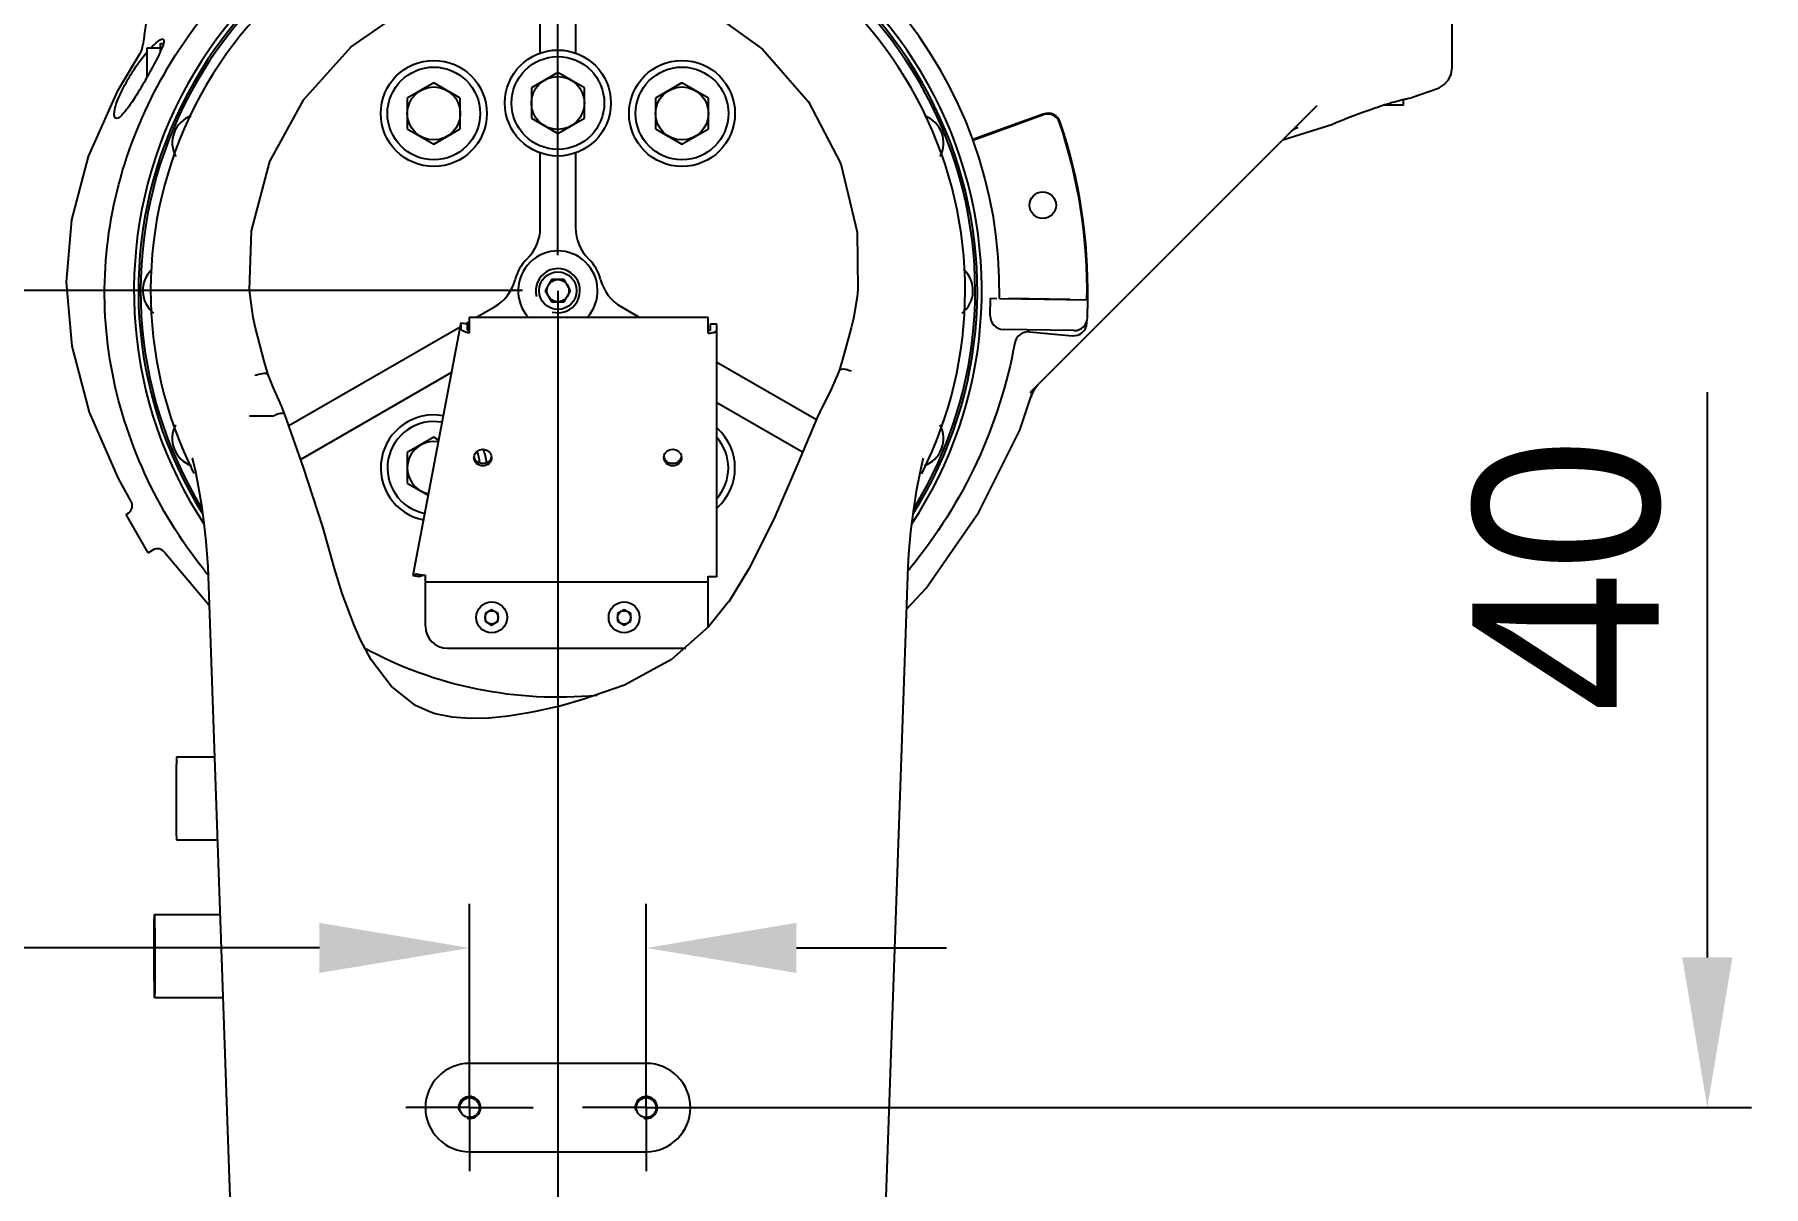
# Model space of a CAD drawing. Header units: millimetres. Extents: x 7426 to 8737, y 124 to 421.
# Drawn here: x 8011.82 to 8031.4, y 291.41 to 304.45 of the extents above; entities that cross this region are included whole.
import ezdxf

# ---------------------------------------------------------------- set-up
doc = ezdxf.new("R2010")
doc.units = ezdxf.units.MM
doc.linetypes.add('CENTER', pattern=[0.6, 0.375, -0.075, 0.075, -0.075])
for name, color, linetype in [('中心线', 7, 'Continuous'), ('外形图', 7, 'Continuous'), ('尺寸标注', 7, 'Continuous')]:
    doc.layers.add(name, color=color, linetype=linetype)
doc.styles.add('微软雅黑', font='msyh.ttc')
doc.dimstyles.new('尺寸标注_1_20比例', dxfattribs={"dimtxt": 2.1, "dimasz": 1.7, "dimexe": 0.5, "dimexo": 0.4, "dimgap": 0.5, "dimtad": 1, "dimdec": 1, "dimlfac": 20, "dimdsep": 46, "dimtxsty": '微软雅黑', "dimcen": 0.09, "dimadec": 0, "dimazin": 0, "dimtp": 0.01, "dimtm": 0.01, "dimtfac": 1, "dimtdec": 1, "dimtofl": 0, "dimtmove": 0, "dimatfit": 3, "dimfxl": 1, "dimtolj": 1, "dimarcsym": 0})

# ---------------------------------------------------------------- blocks, each defined once
blk = doc.blocks.new('*D1248')
at = {"layer": 'Defpoints', "color": 0}
for p in [(8055.75, 317.27), (8055.75, 308.549), (8017.75, 301.549)]:
    blk.add_point(p, dxfattribs=at)
at = {"layer": '尺寸标注', "color": 0, "linetype": 'Continuous', "lineweight": -2}
for p, q in [((8017.75, 301.949), (8017.75, 317.77)), ((8055.75, 308.949), (8055.75, 317.77)), ((8019.45, 317.27), (8054.05, 317.27))]:
    blk.add_line(p, q, dxfattribs=at)
at = {"layer": '尺寸标注', "color": 0}
for points in [[(8019.45, 317.554), (8019.45, 316.987), (8017.75, 317.27)], [(8054.05, 316.987), (8054.05, 317.554), (8055.75, 317.27)]]:
    blk.add_solid(points, dxfattribs=at)
at = {"layer": '尺寸标注', "color": 0, "insert": (8038.308, 319.941), "char_height": 2.1, "attachment_point": 2, "style": '微软雅黑'}
blk.add_mtext('\\A1;\\A1;760', dxfattribs=at)
blk = doc.blocks.new('*D1249')
at = {"layer": 'Defpoints', "color": 0}
for p in [(7980.399, 314.299), (8024.75, 314.299), (7999.58, 234.548)]:
    blk.add_point(p, dxfattribs=at)
at = {"layer": '尺寸标注', "color": 0, "linetype": 'Continuous', "lineweight": -2}
for p, q in [((8024.35, 314.299), (7979.899, 314.299)), ((7980.399, 236.248), (7980.399, 312.599)), ((7999.18, 234.548), (7979.899, 234.548))]:
    blk.add_line(p, q, dxfattribs=at)
at = {"layer": '尺寸标注', "color": 0}
for points in [[(7980.682, 312.599), (7980.116, 312.599), (7980.399, 314.299)], [(7980.116, 236.248), (7980.682, 236.248), (7980.399, 234.548)]]:
    blk.add_solid(points, dxfattribs=at)
at = {"layer": '尺寸标注', "color": 0, "insert": (7977.716, 274.422), "char_height": 2.1, "attachment_point": 2, "rotation": 90, "style": '微软雅黑'}
blk.add_mtext('\\A1;\\A1;1595', dxfattribs=at)
blk = doc.blocks.new('*D1250')
at = {"layer": 'Defpoints', "color": 0}
for p in [(8017.75, 308.549), (7989.649, 301.549), (8017.75, 301.549)]:
    blk.add_point(p, dxfattribs=at)
at = {"layer": '尺寸标注', "color": 0, "linetype": 'Continuous', "lineweight": -2}
for p, q in [((8017.35, 308.549), (7989.149, 308.549)), ((7989.649, 306.849), (7989.649, 303.249)), ((8017.35, 301.549), (7989.149, 301.549))]:
    blk.add_line(p, q, dxfattribs=at)
at = {"layer": '尺寸标注', "color": 0}
for points in [[(7989.932, 306.849), (7989.365, 306.849), (7989.649, 308.549)], [(7989.365, 303.249), (7989.932, 303.249), (7989.649, 301.549)]]:
    blk.add_solid(points, dxfattribs=at)
at = {"layer": '尺寸标注', "color": 0, "insert": (7986.967, 304.123), "char_height": 2.1, "attachment_point": 2, "rotation": 90, "style": '微软雅黑'}
blk.add_mtext('\\A1;\\A1;140', dxfattribs=at)
blk = doc.blocks.new('*D1251')
at = {"layer": 'Defpoints', "color": 0}
for p in [(8017.75, 301.549), (7989.645, 259.548), (8018.787, 259.548)]:
    blk.add_point(p, dxfattribs=at)
at = {"layer": '尺寸标注', "color": 0, "linetype": 'Continuous', "lineweight": -2}
for p, q in [((8017.35, 301.549), (7989.145, 301.549)), ((7989.645, 299.849), (7989.645, 261.248)), ((8018.387, 259.548), (7989.145, 259.548))]:
    blk.add_line(p, q, dxfattribs=at)
at = {"layer": '尺寸标注', "color": 0}
for points in [[(7989.928, 299.849), (7989.361, 299.849), (7989.645, 301.549)], [(7989.361, 261.248), (7989.928, 261.248), (7989.645, 259.548)]]:
    blk.add_solid(points, dxfattribs=at)
at = {"layer": '尺寸标注', "color": 0, "insert": (7986.974, 280.548), "char_height": 2.1, "attachment_point": 2, "rotation": 90, "style": '微软雅黑'}
blk.add_mtext('\\A1;\\A1;840', dxfattribs=at)
blk = doc.blocks.new('*D1256')
at = {"layer": 'Defpoints', "color": 0}
for p in [(8018.75, 294.106), (8016.75, 292.298), (8018.75, 292.298)]:
    blk.add_point(p, dxfattribs=at)
at = {"layer": '尺寸标注', "color": 0, "linetype": 'Continuous', "lineweight": -2}
for p, q in [((8016.75, 292.698), (8016.75, 294.606)), ((8018.75, 292.698), (8018.75, 294.606)), ((8015.05, 294.106), (8005.889, 294.106)), ((8020.45, 294.106), (8022.15, 294.106))]:
    blk.add_line(p, q, dxfattribs=at)
at = {"layer": '尺寸标注', "color": 0}
for points in [[(8015.05, 293.823), (8015.05, 294.39), (8016.75, 294.106)], [(8020.45, 294.39), (8020.45, 293.823), (8018.75, 294.106)]]:
    blk.add_solid(points, dxfattribs=at)
at = {"layer": '尺寸标注', "color": 0, "insert": (8007.946, 295.692), "char_height": 2.1, "attachment_point": 5, "style": '微软雅黑'}
blk.add_mtext('\\A1;\\A1;40', dxfattribs=at)
blk = doc.blocks.new('*D1257')
at = {"layer": 'Defpoints', "color": 0}
for p in [(8018.75, 292.298), (8018.75, 290.298), (8030.765, 290.298)]:
    blk.add_point(p, dxfattribs=at)
at = {"layer": '尺寸标注', "color": 0, "linetype": 'Continuous', "lineweight": -2}
for p, q in [((8030.765, 293.998), (8030.765, 300.4)), ((8019.15, 292.298), (8031.265, 292.298)), ((8019.15, 290.298), (8031.265, 290.298)), ((8030.765, 288.598), (8030.765, 286.898))]:
    blk.add_line(p, q, dxfattribs=at)
at = {"layer": '尺寸标注', "color": 0}
for points in [[(8030.481, 293.998), (8031.048, 293.998), (8030.765, 292.298)], [(8031.048, 288.598), (8030.481, 288.598), (8030.765, 290.298)]]:
    blk.add_solid(points, dxfattribs=at)
at = {"layer": '尺寸标注', "color": 0, "insert": (8029.18, 298.343), "char_height": 2.1, "attachment_point": 5, "rotation": 90, "style": '微软雅黑'}
blk.add_mtext('\\A1;\\A1;40', dxfattribs=at)

msp = doc.modelspace()

# ---------------------------------------------------------------- linework, layer by layer
at = {"layer": '中心线', "color": 0, "linetype": 'CENTER', "ltscale": 30}
msp.add_line((8017.7497, 301.5486), (8017.7497, 259.548), dxfattribs=at)
at = {"layer": '外形图', "color": 0, "linetype": 'Continuous'}
for p, q in [((8027.8749, 304.0741), (8027.8749, 313.9487)), ((8017.5497, 304.2393), (8017.5497, 305.085)), ((8017.9498, 305.0836), (8017.9498, 304.2393)), ((8013.0997, 303.9698), (8013.0997, 304.2986)), ((8013.0997, 304.2986), (8013.2497, 304.2986)), ((8013.2497, 304.257), (8013.2497, 304.3486)), ((8013.2497, 304.3486), (8013.2842, 304.3486)), ((8017.7497, 304.02), (8017.4497, 303.8468)), ((8018.0498, 303.8468), (8017.7497, 304.02)), ((8013.0907, 303.9536), (8013.0879, 303.9486)), ((8016.3445, 303.9019), (8016.0445, 303.7287)), ((8016.6445, 303.7287), (8016.3445, 303.9019)), ((8017.4497, 303.8468), (8017.4497, 303.5004)), ((8018.0498, 303.5004), (8018.0498, 303.8468)), ((8019.155, 303.9019), (8018.855, 303.7287)), ((8019.455, 303.7287), (8019.155, 303.9019)), ((8027.4249, 303.738), (8027.7093, 303.8388)), ((8016.0445, 303.7287), (8016.0445, 303.3823)), ((8016.6445, 303.3823), (8016.6445, 303.7287)), ((8018.855, 303.7287), (8018.855, 303.3823)), ((8019.455, 303.3823), (8019.455, 303.7287)), ((8023.0973, 300.3961), (8026.3453, 303.644)), ((8027.3249, 303.6486), (8027.1015, 303.6486)), ((8027.3249, 303.6486), (8027.3249, 303.7127)), ((8017.4497, 303.5004), (8017.7497, 303.3272)), ((8017.7497, 303.3272), (8018.0498, 303.5004)), ((8023.2452, 303.5488), (8022.4483, 303.2587)), ((8023.2481, 303.5407), (8022.4512, 303.2506)), ((8025.9711, 303.2613), (8026.5249, 303.4354)), ((8016.0445, 303.3823), (8016.3445, 303.2091)), ((8016.3445, 303.2091), (8016.6445, 303.3823)), ((8018.855, 303.3823), (8019.155, 303.2091)), ((8019.155, 303.2091), (8019.455, 303.3823)), ((8025.959, 303.2578), (8025.9711, 303.2613)), ((8026.1157, 303.3928), (8026.1308, 303.3981)), ((8026.1308, 303.3981), (8026.1304, 303.398)), ((8017.5497, 302.2627), (8017.5497, 303.1079)), ((8017.9498, 303.1079), (8017.9498, 302.2627)), ((8017.6776, 301.6736), (8017.6054, 301.5486)), ((8017.8219, 301.6736), (8017.6776, 301.6736)), ((8017.8941, 301.5486), (8017.8219, 301.6736)), ((8014.2577, 301.559), (8014.2577, 301.5592)), ((8017.6054, 301.5486), (8017.6776, 301.4236)), ((8017.8219, 301.4236), (8017.8941, 301.5486)), ((8021.1477, 301.5603), (8021.1477, 301.5604)), ((8016.8293, 301.2481), (8017.0313, 301.3647)), ((8017.6776, 301.4236), (8017.8219, 301.4236)), ((8018.4682, 301.3647), (8018.6702, 301.2481)), ((8022.6456, 301.2631), (8022.6491, 301.4631)), ((8022.6491, 301.4631), (8022.7205, 301.4618)), ((8022.7491, 301.4613), (8023.7489, 301.4439)), ((8023.5489, 301.4473), (8022.849, 301.4596)), ((8023.7454, 301.2439), (8023.7489, 301.4439)), ((8014.3269, 301.1247), (8014.3006, 301.2467)), ((8014.7027, 300.0203), (8016.6424, 301.1402)), ((8016.6512, 301.1864), (8016.1085, 298.3245)), ((8016.6512, 301.1864), (8016.6512, 301.118)), ((8016.6512, 301.1864), (8016.7251, 301.1745)), ((8016.7069, 301.1774), (8016.7482, 301.2013)), ((8016.7251, 301.1061), (8016.7251, 301.1745)), ((8016.7497, 301.0679), (8016.7497, 301.2481)), ((8016.7497, 301.2481), (8019.4498, 301.2481)), ((8019.4498, 301.0679), (8019.4498, 301.2481)), ((8019.4748, 301.1705), (8019.4748, 301.1021)), ((8019.5498, 301.1705), (8019.4748, 301.1705)), ((8019.5498, 298.3146), (8019.5498, 301.1705)), ((8021.0951, 301.2329), (8021.0697, 301.1261)), ((8023.5928, 301.0965), (8022.7929, 301.1105)), ((8023.0914, 301.0812), (8023.5756, 301.0389)), ((8014.469, 300.5952), (8014.4241, 300.7508)), ((8019.5498, 300.7403), (8020.6772, 300.0893)), ((8020.9723, 300.7699), (8020.935, 300.6427)), ((8014.502, 300.5128), (8014.4687, 300.596)), ((8014.502, 300.5127), (8014.502, 300.5128)), ((8014.5269, 300.4545), (8014.502, 300.5127)), ((8016.5441, 300.6215), (8014.8375, 299.6363)), ((8023.2065, 300.5052), (8023.2112, 300.51)), ((8014.6183, 300.2428), (8014.5269, 300.4545)), ((8020.8288, 300.3991), (8020.7437, 300.2293)), ((8020.8495, 300.4425), (8020.8289, 300.3991)), ((8022.9806, 299.9709), (8023.1342, 300.4329)), ((8023.109, 300.3457), (8023.107, 300.3399)), ((8023.1089, 300.3456), (8023.111, 300.3514)), ((8023.1171, 300.3674), (8023.1194, 300.373)), ((8023.1194, 300.373), (8023.1219, 300.3788)), ((8023.1219, 300.3788), (8023.1245, 300.3847)), ((8014.5132, 300.1295), (8014.2593, 300.1295)), ((8014.6581, 300.1472), (8014.6183, 300.2428)), ((8014.6582, 300.1468), (8014.6581, 300.1472)), ((8020.5195, 299.7185), (8019.5498, 300.2784)), ((8020.7208, 300.1839), (8020.6907, 300.121)), ((8020.6907, 300.121), (8020.6907, 300.1209)), ((8020.7437, 300.2293), (8020.7207, 300.1839)), ((8016.3445, 299.888), (8016.0445, 299.7148)), ((8016.0445, 299.7148), (8016.0445, 299.3684)), ((8016.399, 299.8566), (8016.3445, 299.888)), ((8016.0445, 299.3684), (8016.2806, 299.2321)), ((8012.8615, 299.015), (8012.892, 299.0326)), ((8013.1115, 298.582), (8012.8615, 299.015)), ((8013.1115, 298.582), (8013.1785, 298.6207)), ((8013.2966, 298.5863), (8013.8002, 297.9881)), ((8016.1085, 298.3245), (8016.1443, 298.3413)), ((8019.9109, 298.3998), (8019.6835, 298.0262)), ((8016.1085, 298.3245), (8016.1824, 298.3125)), ((8016.1824, 298.3125), (8016.2153, 298.328)), ((8016.2497, 297.7488), (8016.2497, 298.3287)), ((8019.4498, 298.2488), (8016.2497, 298.2488)), ((8019.4498, 297.7488), (8019.4498, 298.3146)), ((8015.5142, 297.5963), (8015.4412, 297.7598)), ((8016.9997, 297.9354), (8016.9247, 297.8921)), ((8016.9247, 297.8921), (8016.9247, 297.8055)), ((8016.9247, 297.8055), (8016.9997, 297.7622)), ((8017.0747, 297.8921), (8016.9997, 297.9354)), ((8016.9997, 297.7622), (8017.0747, 297.8055)), ((8017.0747, 297.8055), (8017.0747, 297.8921)), ((8018.4998, 297.9354), (8018.4248, 297.8921)), ((8018.4248, 297.8921), (8018.4248, 297.8055)), ((8018.4248, 297.8055), (8018.4998, 297.7622)), ((8018.5748, 297.8921), (8018.4998, 297.9354)), ((8018.4998, 297.7622), (8018.5748, 297.8055)), ((8018.5748, 297.8055), (8018.5748, 297.8921)), ((8015.5142, 297.5963), (8015.5142, 297.5962)), ((8016.4997, 297.4988), (8019.1998, 297.4988)), ((8018.5034, 297.0811), (8018.0316, 296.9175)), ((8016.3076, 296.7755), (8016.1384, 296.8515)), ((8016.3611, 296.7584), (8016.3077, 296.7755)), ((8017.4944, 296.7831), (8017.4182, 296.768)), ((8017.6844, 296.8238), (8017.4944, 296.7831)), ((8017.7172, 296.831), (8017.6844, 296.8238)), ((8017.7447, 296.8372), (8017.7174, 296.8311)), ((8017.8123, 296.8556), (8017.7447, 296.8372)), ((8017.7526, 296.8255), (8017.7451, 296.8373)), ((8017.7498, 296.8248), (8017.7498, 296.7266)), ((8018.0073, 296.9104), (8017.8123, 296.8556)), ((8018.0317, 296.9175), (8018.0073, 296.9104)), ((8013.4325, 296.2685), (8013.8602, 296.2685)), ((8013.4325, 295.3285), (8013.8931, 295.3285)), ((8013.1823, 294.4835), (8013.9226, 294.4835)), ((8013.1823, 293.5435), (8013.9554, 293.5435)), ((8018.7498, 292.7985), (8016.7497, 292.7985)), ((8016.7497, 291.7984), (8018.7498, 291.7984))]:
    msp.add_line(p, q, dxfattribs=at)
at = {"layer": '外形图', "color": 0}
for p, q in [((8016.7497, 292.2985), (8016.7497, 293.0192)), ((8018.7498, 292.2985), (8018.7498, 293.0192)), ((8016.7497, 292.2985), (8016.029, 292.2985)), ((8016.7497, 292.2985), (8016.7497, 291.5777)), ((8016.7497, 292.2985), (8017.4705, 292.2985)), ((8018.7498, 292.2985), (8018.029, 292.2985)), ((8018.7498, 292.2985), (8018.7498, 291.5777)), ((8018.7498, 292.2985), (8019.4705, 292.2985))]:
    msp.add_line(p, q, dxfattribs=at)
at = {"layer": '外形图', "color": 0, "linetype": 'Continuous'}
for points in [[(8014.2572, 301.5586), (8014.2815, 302.2274), (8014.4891, 303.0096), (8014.8735, 303.7144), (8015.4101, 304.3091), (8016.0699, 304.7657), (8016.8208, 305.0619), (8017.4704, 305.1718)], [(8018.0183, 305.1697), (8018.6765, 305.0521), (8019.4197, 304.7483), (8020.0677, 304.285), (8020.5876, 303.6867), (8020.9516, 302.9835), (8021.1378, 302.21), (8021.1477, 301.5604)], [(8013.0119, 304.2265), (8012.759, 303.8051), (8012.4301, 303.0673), (8012.2417, 302.3513), (8012.1803, 301.6455), (8012.2453, 300.9198), (8012.4437, 300.1726), (8012.7721, 299.4216), (8012.9159, 299.1627)], [(8027.7093, 303.8388), (8027.7272, 303.846), (8027.7853, 303.8824), (8027.8324, 303.9347), (8027.8637, 304.0003), (8027.8749, 304.0741)], [(8026.0525, 303.3513), (8026.0667, 303.3641), (8026.083, 303.3761), (8026.0994, 303.3855), (8026.1157, 303.3928)], [(8014.3006, 301.2467), (8014.2637, 301.4952), (8014.2577, 301.559)], [(8021.1472, 301.5608), (8021.1377, 301.479), (8021.0951, 301.2329)], [(8014.4241, 300.7508), (8014.3513, 301.0251), (8014.3269, 301.1247)], [(8021.0697, 301.1261), (8021.044, 301.0279), (8020.9723, 300.7699)], [(8020.9353, 300.6436), (8020.9242, 300.6155), (8020.8495, 300.4425)], [(8023.1622, 300.4512), (8023.1674, 300.4586), (8023.173, 300.4661), (8023.1789, 300.4737), (8023.1852, 300.4815), (8023.1919, 300.4893), (8023.199, 300.4972), (8023.2065, 300.5052)], [(8023.111, 300.3514), (8023.1128, 300.3565), (8023.1149, 300.3619), (8023.1171, 300.3674)], [(8023.1245, 300.3847), (8023.1273, 300.3907), (8023.1302, 300.3968)], [(8023.1302, 300.3968), (8023.1334, 300.403), (8023.1367, 300.4094), (8023.1403, 300.416)], [(8023.1403, 300.416), (8023.1441, 300.4227), (8023.1482, 300.4296), (8023.1526, 300.4367)], [(8023.1526, 300.4367), (8023.1572, 300.4439), (8023.1622, 300.4512)], [(8015.221, 298.4033), (8015.0883, 298.8729), (8014.8686, 299.5477), (8014.6582, 300.1468)], [(8020.6907, 300.1209), (8020.4658, 299.5921), (8020.1949, 298.9623), (8019.9109, 298.3998)], [(8021.6977, 297.9417), (8021.9206, 298.1812), (8022.5161, 299.0391), (8022.9806, 299.9709)], [(8013.6244, 299.6078), (8013.6109, 299.6472), (8013.6136, 299.6361), (8013.641, 299.5211), (8013.6784, 299.3339), (8013.714, 299.1211), (8013.7426, 298.9156), (8013.7649, 298.7128), (8013.7797, 298.5197), (8013.785, 298.4248)], [(8021.7145, 298.4244), (8021.7227, 298.5653), (8021.746, 298.8235), (8021.7785, 299.0744), (8021.8151, 299.3007), (8021.8511, 299.4867), (8021.8797, 299.6121), (8021.8902, 299.6518)], [(8013.7849, 298.4265), (8014.0834, 289.8757), (8014.0687, 281.1062), (8013.7371, 272.3838), (8013.1179, 263.9757)], [(8015.4412, 297.7598), (8015.3073, 298.1199), (8015.2208, 298.4046)], [(8022.3815, 263.9769), (8021.7624, 272.3833), (8021.4308, 281.1065), (8021.4161, 289.8768), (8021.7146, 298.4266)], [(8019.6834, 298.0261), (8019.4569, 297.742), (8019.0358, 297.3722), (8018.5034, 297.0811)], [(8016.1384, 296.8515), (8015.8616, 297.0692), (8015.6367, 297.3683), (8015.5142, 297.5962)], [(8017.4182, 296.768), (8017.1891, 296.7311), (8016.9668, 296.7097), (8016.7537, 296.7055), (8016.552, 296.7203), (8016.3611, 296.7584)]]:
    msp.add_lwpolyline(points, dxfattribs=at)
for centre, radius in [((8017.7497, 303.6736), 0.6), ((8016.3445, 303.5555), 0.6), ((8016.3445, 303.5555), 0.525), ((8017.7497, 303.6736), 0.525), ((8019.155, 303.5555), 0.6), ((8019.155, 303.5555), 0.525), ((8016.3445, 303.5555), 0.3), ((8017.7497, 303.6736), 0.3), ((8019.155, 303.5555), 0.3), ((8023.2401, 302.5167), 0.15), ((8017.7497, 301.5486), 0.2125), ((8017.7497, 301.5486), 0.125), ((8016.9997, 297.8488), 0.175), ((8018.4998, 297.8488), 0.175), ((8016.9997, 297.8488), 0.075), ((8018.4998, 297.8488), 0.075), ((8016.7497, 292.2985), 0.1125), ((8018.7498, 292.2985), 0.1125)]:
    msp.add_circle(centre, radius, dxfattribs=at)
for centre, radius, start, end in [((8017.7497, 301.5486), 5.0001, 359, 81.36363), ((8017.7497, 301.5486), 4.8001, 99.08584, 213.39385), ((8017.7497, 301.5486), 4.7501, 99.15871, 212.04565), ((8017.7497, 301.5486), 4.7251, 99.26819, 211.44089), ((8017.7497, 301.5486), 4.7501, 327.95227, 80.84129), ((8017.7497, 301.5486), 4.8001, 326.62591, 80.91416), ((8017.7497, 301.5486), 4.7251, 328.5436, 80.73278), ((8017.7497, 301.5486), 4.6118, 99.31628, 206.69211), ((8017.7497, 301.5486), 4.6118, 333.2877, 79.71098), ((8058.2814, 298.3211), 45.628, 171.72407, 172.43103), ((8012.149, 304.7549), 1.2085, 335.74185, 336.59606), ((8013.055, 304.4081), 0.2376, 344.40626, 345.92248), ((8007.1181, 307.3539), 6.8728, 330.34642, 330.50166), ((8028.7119, 298.4458), 5.4467, 107.18496, 107.71587), ((8028.7144, 298.4379), 5.455, 107.00761, 107.18568), ((8028.6616, 298.6121), 5.273, 104.64885, 107.01235), ((8013.7077, 303.2228), 0.325, 110.00907, 208.79575), ((8021.7918, 303.2228), 0.325, 331.20425, 69.99092), ((8023.2965, 303.4078), 0.15, 18.53072, 110), ((8023.2965, 303.4078), 0.1414, 18.53072, 110), ((8017.7497, 301.5486), 5.9915, 359, 18.53072), ((8017.7497, 301.5486), 6.0001, 358.99238, 18.53072), ((8017.0497, 302.2627), 0.5, 314.427, 0), ((8018.4498, 302.2627), 0.5, 180, 225.573), ((8017.7497, 301.5486), 0.5, 134.427, 165.573), ((8017.7497, 301.5486), 0.45, 317.73505, 222.26495), ((8017.7497, 301.5486), 0.5, 14.427, 45.573), ((8013.3747, 301.5486), 0.325, 132.84256, 231.27339), ((8016.7813, 301.7977), 0.5, 300, 345.573), ((8017.7497, 301.5486), 0.25, 255, 195), ((8018.7182, 301.7977), 0.5, 194.427, 240), ((8022.1248, 301.5486), 0.325, 308.72661, 47.15745), ((8022.7956, 301.2605), 0.15, 179, 269), ((8023.5887, 301.1883), 0.15, 265, 356.46928), ((8023.5954, 301.2465), 0.15, 269, 359), ((8017.7497, 301.5486), 6.0001, 356.46928, 356.74811), ((8019.4499, 301.3525), 0.2846, 269.96811, 275.0141), ((8014.4758, 300.1103), 0.5019, 98.39849, 108.12366), ((8016.3445, 299.5416), 0.6, 79.74953, 258.77457), ((8013.7077, 299.8743), 0.325, 151.66475, 250.86423), ((8016.3445, 299.5416), 0.525, 79.82182, 258.70768), ((8019.155, 299.5416), 0.6, 311.88845, 48.11155), ((8021.7918, 299.8743), 0.325, 289.13578, 28.33526), ((8016.3445, 299.5416), 0.3, 80.23815, 258.28857), ((8016.3445, 299.5416), 0.525, 5.99591, 20.93635), ((8016.3445, 299.5416), 0.6, 5.50513, 20), ((8019.155, 299.5416), 0.525, 318.86765, 41.13235), ((8016.8882, 299.6583), 0.0885, 171.535, 179.9769), ((8016.8892, 299.6842), 0.0895, 188.42307, 196.41482), ((8016.8888, 299.6841), 0.0891, 196.42015, 197.57706), ((8016.9107, 299.6841), 0.0891, 342.49537, 343.57885), ((8016.9103, 299.6842), 0.0895, 343.58427, 351.54259), ((8016.9113, 299.6583), 0.0885, 0.02297, 8.43048), ((8019.0382, 299.6583), 0.0885, 171.51544, 179.97682), ((8019.0392, 299.6842), 0.0895, 188.40398, 196.41407), ((8019.0388, 299.6841), 0.0891, 196.41933, 197.63113), ((8019.0607, 299.6841), 0.0891, 342.49681, 343.57897), ((8019.0603, 299.6842), 0.0895, 343.58443, 351.58659), ((8019.0613, 299.6583), 0.0885, 0.02289, 8.47194), ((8012.8297, 299.1121), 0.1, 308.02085, 30.40427), ((8013.2161, 298.5269), 0.1, 36.40092, 119.99868), ((8017.9027, 301.7029), 5.3202, 218.50747, 219.22796), ((8017.3403, 302.0124), 5.6875, 320.36121, 320.64567), ((8016.2243, 298.6682), 0.3404, 268.43478, 268.93727), ((8016.2243, 298.6678), 0.3401, 268.93694, 269.78767), ((8016.2245, 298.6585), 0.3308, 269.75229, 274.37201), ((8019.5185, 298.6305), 0.3233, 257.73354, 262.10947), ((8019.5185, 298.63), 0.3228, 262.0937, 262.37647), ((8016.4997, 297.7488), 0.25, 180, 270), ((8019.1998, 297.7488), 0.25, 356.61167, 0), ((8017.7497, 301.5486), 4.6001, 241.48091, 275.52897), ((8016.7497, 292.2985), 0.5, 90, 270), ((8018.7498, 292.2985), 0.5, 270, 90), ((8016.7497, 292.2985), 0.125, 255, 195), ((8018.7498, 292.2985), 0.125, 255, 195)]:
    msp.add_arc(centre, radius, start, end, dxfattribs=at)
for points, knots in [([(8013.7395, 298.3905), (8013.214, 299.0509), (8012.6496, 300.2646), (8012.581, 301.9743), (8012.968, 303.6435), (8014.2041, 305.4606), (8015.7307, 306.3302), (8016.5405, 306.5726)], [0, 0, 0, 0, 0.2493816, 0.3749821, 0.5006147, 0.7502288, 1, 1, 1, 1]), ([(8012.8858, 303.9486), (8012.9024, 303.9772), (8012.9672, 304.0835), (8013.0396, 304.1856), (8013.0998, 304.2545)], [0, 0, 0, 0, 0.2656285, 1, 1, 1, 1]), ([(8013.2508, 304.2584), (8013.241, 304.2364), (8013.1938, 304.1386), (8013.1415, 304.0433), (8013.0999, 303.9698)], [0, 0, 0, 0, 0.2216565, 1, 1, 1, 1]), ([(8013.1429, 304.3012), (8013.1674, 304.3263), (8013.2065, 304.3612), (8013.2542, 304.3986), (8013.2741, 304.3986)], [0, 0, 0, 0, 0.6377199, 1, 1, 1, 1]), ([(8013.2839, 304.3442), (8013.2825, 304.3391), (8013.2751, 304.3155), (8013.2658, 304.2927), (8013.2581, 304.2749)], [0, 0, 0, 0, 0.2139456, 1, 1, 1, 1]), ([(8013.2741, 304.3986), (8013.2845, 304.3986), (8013.2925, 304.3723), (8013.2872, 304.3572), (8013.2855, 304.3503)], [0, 0, 0, 0, 0.5948568, 1, 1, 1, 1]), ([(8012.733, 303.6003), (8012.744, 303.6566), (8012.7919, 303.7758), (8012.8507, 303.8883), (8012.8858, 303.9486)], [0, 0, 0, 0, 0.4508354, 1, 1, 1, 1]), ([(8013.0879, 303.9486), (8013.0561, 303.8928), (8012.9946, 303.7886), (8012.9043, 303.6468), (8012.8309, 303.5535), (8012.7764, 303.4986), (8012.7526, 303.4986)], [0, 0, 0, 0, 0.3398119, 0.6433588, 0.8741292, 1, 1, 1, 1]), ([(8026.5249, 303.4354), (8026.5404, 303.4419), (8026.7136, 303.5164), (8026.8909, 303.582), (8027.0545, 303.6342)], [0, 0, 0, 0, 0.0891872, 1, 1, 1, 1]), ([(8027.3281, 303.7137), (8027.3418, 303.7173), (8027.3738, 303.7262), (8027.4068, 303.7317), (8027.4249, 303.738)], [0, 0, 0, 0, 0.426203, 1, 1, 1, 1]), ([(8012.7526, 303.4986), (8012.7472, 303.4986), (8012.7295, 303.5071), (8012.7251, 303.5495), (8012.729, 303.5802), (8012.733, 303.6003)], [0, 0, 0, 0, 0.1440547, 0.4575888, 1, 1, 1, 1]), ([(8016.7497, 301.0679), (8016.7258, 301.0718), (8016.6931, 301.0808), (8016.6604, 301.0999), (8016.6512, 301.1126), (8016.6512, 301.118)], [0, 0, 0, 0, 0.6343923, 0.8593937, 1, 1, 1, 1]), ([(8016.7251, 301.1061), (8016.7251, 301.1027), (8016.7356, 301.0967), (8016.7437, 301.0945), (8016.7497, 301.0935)], [0, 0, 0, 0, 0.3590081, 1, 1, 1, 1]), ([(8019.4748, 301.1021), (8019.4748, 301.0989), (8019.4637, 301.094), (8019.4557, 301.0935), (8019.4498, 301.0935)], [0, 0, 0, 0, 0.3472235, 1, 1, 1, 1]), ([(8019.4748, 301.069), (8019.4849, 301.0699), (8019.5037, 301.0727), (8019.5293, 301.0799), (8019.5498, 301.0922), (8019.5498, 301.1021)], [0, 0, 0, 0, 0.3559928, 0.6523325, 1, 1, 1, 1]), ([(8023.0914, 301.0812), (8023.0541, 301.0845), (8022.9746, 301.065), (8022.9291, 300.995), (8022.9225, 300.9583)], [0, 0, 0, 0, 0.5010813, 1, 1, 1, 1]), ([(8022.9225, 300.9583), (8022.8389, 300.493), (8022.5484, 299.5806), (8022.0379, 298.7714), (8021.7381, 298.4058)], [0, 0, 0, 0, 0.4999762, 1, 1, 1, 1]), ([(8020.9348, 300.6411), (8020.9371, 300.6474), (8020.9801, 300.6767), (8021.0305, 300.6522), (8021.069, 300.6408)], [0, 0, 0, 0, 0.1424959, 1, 1, 1, 1]), ([(8014.658, 300.1473), (8014.6558, 300.1528), (8014.5982, 300.1698), (8014.5537, 300.139), (8014.5116, 300.123)], [0, 0, 0, 0, 0.1163015, 1, 1, 1, 1]), ([(8016.8007, 299.6713), (8016.804, 299.6934), (8016.8296, 299.7368), (8016.8998, 299.7602), (8016.9699, 299.7368), (8016.9955, 299.6933), (8016.9988, 299.6713)], [0, 0, 0, 0, 0.2450098, 0.4999977, 0.7549828, 1, 1, 1, 1]), ([(8018.9507, 299.6714), (8018.954, 299.6934), (8018.9797, 299.7368), (8019.0498, 299.7602), (8019.1199, 299.7368), (8019.1455, 299.6934), (8019.1488, 299.6713)], [0, 0, 0, 0, 0.2450031, 0.4999842, 0.7549801, 1, 1, 1, 1]), ([(8016.9997, 299.6583), (8016.9997, 299.6341), (8016.9765, 299.583), (8016.8997, 299.5549), (8016.8229, 299.583), (8016.7997, 299.6341), (8016.7997, 299.6583)], [0, 0, 0, 0, 0.2445103, 0.4999919, 0.7554773, 1, 1, 1, 1]), ([(8016.9956, 299.6573), (8016.9895, 299.638), (8016.9627, 299.6025), (8016.8998, 299.5837), (8016.8369, 299.6025), (8016.81, 299.6379), (8016.8039, 299.6572)], [0, 0, 0, 0, 0.2455999, 0.499977, 0.7543669, 1, 1, 1, 1]), ([(8019.1498, 299.6583), (8019.1498, 299.6341), (8019.1266, 299.583), (8019.0498, 299.5549), (8018.973, 299.583), (8018.9498, 299.6341), (8018.9498, 299.6583)], [0, 0, 0, 0, 0.2445103, 0.4999919, 0.7554773, 1, 1, 1, 1]), ([(8019.1456, 299.6573), (8019.1396, 299.6381), (8019.1127, 299.6025), (8019.0499, 299.5837), (8018.987, 299.6024), (8018.9601, 299.6379), (8018.954, 299.6571)], [0, 0, 0, 0, 0.2456032, 0.4999614, 0.7543494, 1, 1, 1, 1]), ([(8016.1766, 298.3312), (8016.1688, 298.3324), (8016.1585, 298.3344), (8016.1482, 298.3384), (8016.1448, 298.3402), (8016.1443, 298.3413)], [0, 0, 0, 0, 0.6911597, 0.8952628, 1, 1, 1, 1]), ([(8016.215, 298.3278), (8016.2115, 298.3279), (8016.1987, 298.3285), (8016.1859, 298.3298), (8016.1766, 298.3312)], [0, 0, 0, 0, 0.2726259, 1, 1, 1, 1]), ([(8019.5498, 298.3146), (8019.5498, 298.3124), (8019.5404, 298.3092), (8019.5271, 298.3075), (8019.503, 298.3071), (8019.4855, 298.3087), (8019.4757, 298.31)], [0, 0, 0, 0, 0.0867325, 0.2926511, 0.6067268, 1, 1, 1, 1]), ([(8013.4325, 296.2685), (8013.4317, 296.2685), (8013.4323, 296.2638), (8013.4309, 296.2586), (8013.431, 296.2465), (8013.4299, 296.2237), (8013.4293, 296.1842), (8013.4284, 296.1266), (8013.4278, 296.0563), (8013.4271, 295.9455), (8013.4269, 295.8585), (8013.4269, 295.7985)], [0, 0, 0, 0, 0.0049626, 0.019398, 0.0432579, 0.0763342, 0.168727, 0.293058, 0.444573, 0.6173828, 1, 1, 1, 1]), ([(8013.4269, 295.7985), (8013.4269, 295.7201), (8013.4266, 295.6026), (8013.4296, 295.446), (8013.428, 295.3674), (8013.4325, 295.3285)], [0, 0, 0, 0, 0.5000365, 0.7500473, 1, 1, 1, 1]), ([(8013.1798, 294.0135), (8013.1797, 294.0918), (8013.1812, 294.2484), (8013.1783, 294.4052), (8013.1823, 294.4835)], [0, 0, 0, 0, 0.5000099, 1, 1, 1, 1]), ([(8013.1823, 294.4835), (8013.183, 294.4835), (8013.1817, 294.4787), (8013.1833, 294.4736), (8013.1828, 294.4615), (8013.1836, 294.4387), (8013.1836, 294.3991), (8013.1841, 294.3416), (8013.1843, 294.2712), (8013.1847, 294.1605), (8013.1847, 294.0734), (8013.1847, 294.0135)], [0, 0, 0, 0, 0.004853, 0.0192545, 0.0430983, 0.0761673, 0.1685623, 0.2929104, 0.4444533, 0.6172987, 1, 1, 1, 1]), ([(8013.1823, 293.5435), (8013.1815, 293.5435), (8013.1828, 293.5483), (8013.1812, 293.5533), (8013.1817, 293.5655), (8013.1809, 293.5883), (8013.1809, 293.6278), (8013.1804, 293.6853), (8013.1802, 293.7557), (8013.1798, 293.8665), (8013.1798, 293.9535), (8013.1798, 294.0135)], [0, 0, 0, 0, 0.004853, 0.0192545, 0.0430983, 0.0761673, 0.1685623, 0.2929104, 0.4444533, 0.6172987, 1, 1, 1, 1]), ([(8013.1847, 294.0135), (8013.1848, 293.9351), (8013.1833, 293.7785), (8013.1863, 293.6217), (8013.1823, 293.5435)], [0, 0, 0, 0, 0.5000099, 1, 1, 1, 1])]:
    msp.add_open_spline(points, degree=3, knots=knots, dxfattribs=at)
for points in [[(8013.0118, 304.2265), (8013.0323, 304.2576), (8013.046, 304.2943), (8013.051, 304.3312)], [(8014.4696, 300.593), (8014.4612, 300.6142), (8014.4251, 300.6101), (8014.4025, 300.6068)]]:
    msp.add_open_spline(points, degree=3, dxfattribs=at)

# ---------------------------------------------------------------- dimensions: what is measured, and where the dimension line sits
at = {"layer": '尺寸标注', "color": 0, "linetype": 'Continuous'}
for base, p1, p2, text, picture, middle in [((8055.7502, 317.2704), (8017.7497, 301.5486), (8055.7502, 308.5487), '\\A1;760', '*D1248', (8038.3085, 317.2704)), ((8018.7498, 294.1064), (8016.7497, 292.2985), (8018.7498, 292.2985), '\\A1;40', '*D1256', (8007.9458, 294.1064))]:
    dim = msp.add_linear_dim(base=base, p1=p1, p2=p2, text=text, dimstyle='尺寸标注_1_20比例', dxfattribs=at)
    dim.commit()
    dim.dimension.update_dxf_attribs({"geometry": picture, "text_midpoint": middle, "dimtype": 160})
for base, p1, p2, angle, text, picture, middle in [((7980.3989, 314.2987), (7999.5804, 234.5477), (8024.7498, 314.2987), 90, '\\A1;1595', '*D1249', (7980.3989, 274.4221)), ((7989.6486, 301.5486), (8017.7497, 308.5487), (8017.7497, 301.5486), 270, '\\A1;140', '*D1250', (7989.6486, 304.1227)), ((7989.6446, 259.548), (8017.7497, 301.5486), (8018.7874, 259.548), 270, '\\A1;840', '*D1251', (7989.6446, 280.5483))]:
    dim = msp.add_linear_dim(base=base, p1=p1, p2=p2, angle=angle, text=text, dimstyle='尺寸标注_1_20比例', dxfattribs=at)
    dim.commit()
    dim.dimension.update_dxf_attribs({"geometry": picture, "text_midpoint": middle, "dimtype": 160})
dim = msp.add_linear_dim(base=(8030.7648, 290.2984), p1=(8018.7498, 292.2985), p2=(8018.7498, 290.2984), angle=90, text='\\A1;40', dimstyle='尺寸标注_1_20比例', override={"dimexo": 0.4, "dimgap": 0.5}, dxfattribs=at)
dim.commit()
dim.dimension.update_dxf_attribs({"geometry": '*D1257', "text_midpoint": (8030.7648, 298.3428), "dimtype": 160})

doc.saveas('drawing.dxf')
